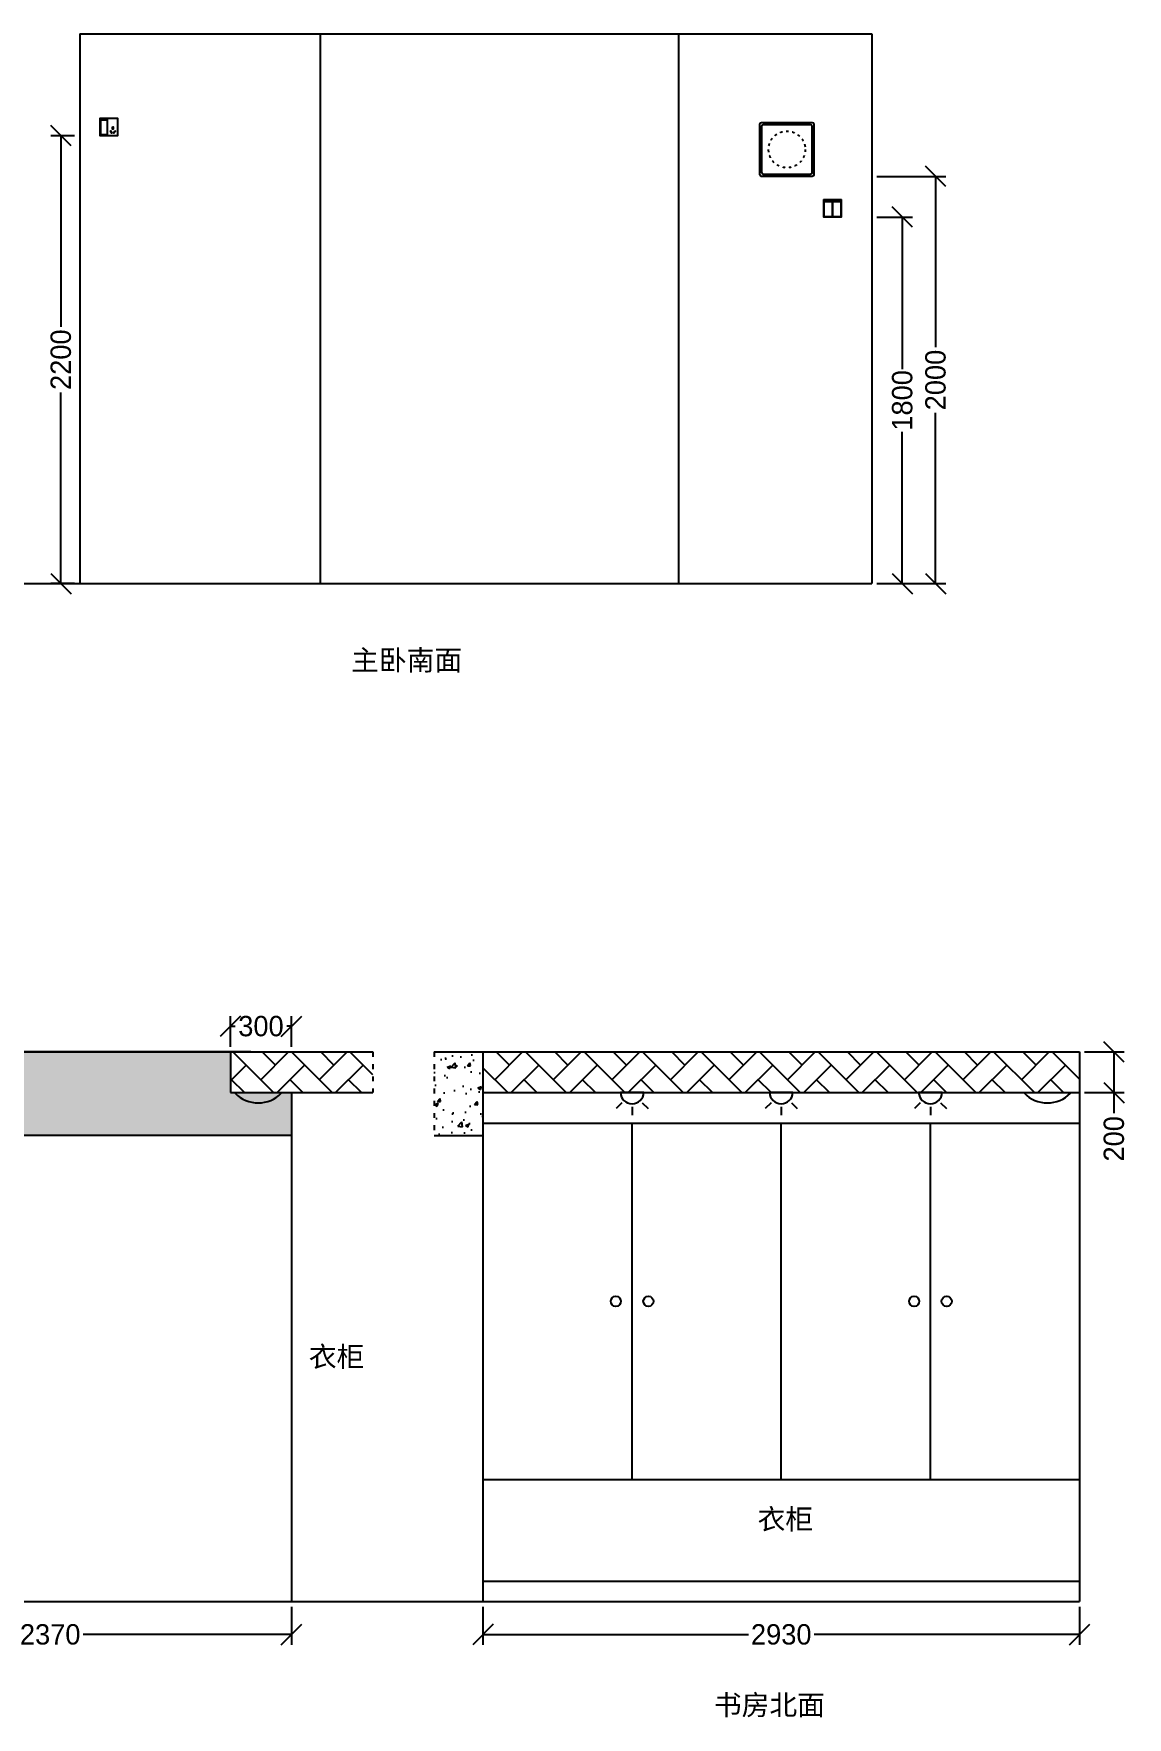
# Model space of a CAD drawing. Header units: millimetres. Extents: x -19825 to 39593, y -31971 to 32026.
# Drawn here: x 4345 to 9716, y -16925 to -8656 of the extents above; entities that cross this region are included whole.
import ezdxf

# ---------------------------------------------------------------- set-up
doc = ezdxf.new("R2010")
doc.units = ezdxf.units.MM
doc.linetypes.add('ACAD_ISO03W100', pattern=[30, 12, -18])
for name, color, linetype in [('blocks', 253, 'Continuous'), ('carbinet', 210, 'Continuous'), ('dim', 7, 'Continuous'), ('lighting', 6, 'Continuous'), ('strong current', 1, 'Continuous'), ('wall', 7, 'Continuous')]:
    doc.layers.add(name, color=color, linetype=linetype)
doc.styles.get("Standard").update_dxf_attribs({"font": 'Heiti SC.ttf'})
doc.dimstyles.new('副本 ISO-25', dxfattribs={"dimscale": 40, "dimtxt": 2.5, "dimasz": 2.5, "dimexe": 1.25, "dimexo": 0.625, "dimgap": 0.63, "dimtad": 0, "dimdec": 0, "dimtxsty": 'Standard', "dimblk": 'OBLIQUE', "dimblk1": 'OBLIQUE', "dimblk2": 'OBLIQUE', "dimcen": 2.5, "dimadec": 0, "dimazin": 0, "dimtfac": 1, "dimtdec": 0, "dimtmove": 0, "dimatfit": 3, "dimfxl": 1, "dimarcsym": 0})
pattern_1 = [(49.99999999999999, (0, 0), (182.184668996004, -15.93908553890309), [19.05, -209.55]), (355, (0, 0), (-35.24342142496934, 191.0568452390351), [15.24, -167.64058417]), (100.4514447, (15.182007, -1.3282535), (146.9412470903533, 175.1177519121951), [16.1900088, -178.0902446]), (46.18420000000001, (0, 50.8), (271.0790408921299, -42.04232793272719), [28.575, -314.325]), (96.63555760999999, (22.5899, 47.2965), (237.404134051503, 247.4261245977215), [24.28502314, -267.13560816]), (351.1841511700001, (0, 50.8), (237.404134064977, 247.4261245855326), [22.85996707, -251.45973192]), (21, (25.4, 38.1), (151.6143912691325, -102.2651981870876), [19.05, -209.55]), (326.0000000000001, (25.4, 38.1), (61.80202834764707, 184.1879661223193), [15.24, -167.64]), (71.45144499999999, (38.0345326, 29.5779001), (213.4164192787161, 81.92276888590526), [16.1900088, -178.0899376]), (37.50000000000001, (0, 0), (3.088603250591817, 84.55503887315311), [0, -165.608, 0, -170.18, 0, -168.275]), (7.499999999999999, (0, 0), (66.81966251030575, 100.1805748181195), [0, -97.02799999999999, 0, -161.798, 0, -64.135]), (327.5, (-56.642, 0), (135.5905951668714, -5.728743992673458), [0, -63.5, 0, -198.12, 0, -262.89]), (317.5, (-82.042, 0), (148.129181386018, 25.42649103333301), [0, -82.55, 0, -131.572, 0, -186.69])]
pattern_2 = [(45, (0, 0), (1.4210854715202e-14, 143.6840979371065), [304.8, -101.6]), (135, (71.842, 71.842), (1.4210854715202e-14, 143.6840979371065), [304.8, -101.6])]

# ---------------------------------------------------------------- blocks, each defined once
blk = doc.blocks.new('switch - 2 gang 2 way')
at = {"transparency": 33554687}
blk.add_lwpolyline([(-43, 85.40000000000146, -0.4142135623730951), (-42.40000000000146, 86), (42.40000000000146, 86, -0.4142135623730951), (43, 85.40000000000146), (43, 0.5999999999985448, -0.4142135623730951), (42.40000000000146, 0), (-42.40000000000146, 0, -0.4142135623730951), (-43, 0.5999999999985448)], format="xyb", close=True, dxfattribs=at)
for points in [[(-41.44608262645124, 84.47344527245605), (-1.295381203100987, 84.47344527245605), (-1.295381203100987, 1.612720733352944), (-41.44608262645124, 1.612720733352944)], [(1.098822732328699, 84.47344527245605), (41.24952415567896, 84.47344527245605), (41.24952415567896, 1.612720733352944), (1.098822732328699, 1.612720733352944)], [(-36.22972963878055, 78.9285067445644), (-6.511734190771676, 78.9285067445644), (-6.511734190771676, 75.77346310053417), (-36.22972963878055, 75.77346310053417)], [(6.315175719999388, 78.9285067445644), (36.03317116800827, 78.9285067445644), (36.03317116800827, 75.77346310053417), (6.315175719999388, 75.77346310053417)]]:
    blk.add_lwpolyline(points, close=True, dxfattribs=at)
blk = doc.blocks.new('socket-3 with switch')
at = {"layer": 'strong current'}
for points in [[(-43, 85.40000000000146, -0.4142135623730951), (-42.40000000000146, 86), (42.40000000000146, 86, -0.4142135623730951), (43, 85.40000000000146), (43, 0.5999999999985448, -0.4142135623730951), (42.40000000000146, 0), (-42.40000000000146, 0, -0.4142135623730951), (-43, 0.5999999999985448)], [(-40, 82.59999999999854, -0.4142135623730951), (-39.59999999999854, 83), (-8.400000000001455, 83, -0.4142135623730951), (-8, 82.59999999999854), (-8, 4.400000000001455, -0.4142135623730951), (-8.400000000001455, 4), (-39.59999999999854, 4, -0.4142135623730951), (-40, 4.400000000001455)], [(-36, 78.59999999999854, -0.4142135623730951), (-35.59999999999854, 79), (-12.40000000000146, 79, -0.4142135623730951), (-12, 78.59999999999854), (-12, 76.40000000000146, -0.4142135623730951), (-12.40000000000146, 76), (-35.59999999999854, 76, -0.4142135623730951), (-36, 76.40000000000146)]]:
    blk.add_lwpolyline(points, format="xyb", close=True, dxfattribs=at)
for points in [[(6.786895873545291, 22.11774245348715), (9.21310412645471, 23.88225754651285), (16.21310412645471, 13.88225754651285), (13.78689587354529, 12.11774245348715)], [(18, 44), (21, 44), (21, 32), (18, 32)], [(29.81106401634315, 23.9145661412731), (32.18893598365685, 22.0854338587269), (25.18893598365685, 12.0854338587269), (22.81106401634315, 13.9145661412731)]]:
    blk.add_lwpolyline(points, close=True, dxfattribs=at)
blk = doc.blocks.new('air fresher')
at = {"transparency": 33554687}
for points in [[(-132.5, 257, -0.4142135623730951), (-124.5, 265), (124.5, 265, -0.4142135623730951), (132.5, 257), (132.5, 8, -0.4142135623730951), (124.5, 0), (-124.5, 0, -0.4142135623730951), (-132.5, 8)], [(-114.4999999999998, 255), (114.5, 255, -0.4142135623730951), (122.5, 247), (122.5, 18, -0.4142135623730951), (114.5, 10), (-114.4999999999998, 10, -0.4142135623730951), (-122.4999999999998, 18), (-122.4999999999998, 247, -0.4142135623730951)]]:
    blk.add_lwpolyline(points, format="xyb", close=True, dxfattribs=at)
at = {"linetype": 'ACAD_ISO03W100', "transparency": 33554559}
blk.add_circle((0, 132.4999999999995), 90, dxfattribs=at)
blk = doc.blocks.new('_Oblique')
at = {"color": 0, "linetype": 'ByBlock', "lineweight": -2}
blk.add_line((-0.5, -0.5), (0.5, 0.5), dxfattribs=at)
blk = doc.blocks.new('*D405')
at = {"layer": 'dim', "color": 0, "lineweight": -2, "transparency": 16777216}
for p, q in [((4546.152256004752, -9156.905822136623), (4428.616138255806, -9156.905822136623)), ((4478.616138255806, -9156.905822136623), (4478.616138255806, -10095.3963990439)), ((4478.616138255805, -11356.90159800817), (4478.616138255805, -10418.4110211009)), ((4546.152256004752, -11356.90159800817), (4428.616138255805, -11356.90159800817))]:
    blk.add_line(p, q, dxfattribs=at)
at = {"layer": 'dim', "color": 0, "lineweight": -2, "transparency": 16777216, "xscale": 100, "yscale": 100, "zscale": 100}
for p, rotation in [((4478.616138255806, -9156.905822136623), 90), ((4478.616138255805, -11356.90159800817), 270)]:
    blk.add_blockref('_Oblique', p, dxfattribs=dict(at, rotation=rotation))
at = {"layer": 'dim', "color": 0, "transparency": 16777216, "insert": (4478.616138255807, -10256.90371007239), "char_height": 100, "attachment_point": 5, "rotation": 90}
blk.add_mtext('2200', dxfattribs=at)
blk = doc.blocks.new('*D406')
at = {"layer": 'dim', "color": 0, "lineweight": -2, "transparency": 16777216}
for p, q in [((8486.152256004752, -9556.859430125805), (8660.67095321248, -9556.859430125805)), ((8610.67095321248, -9556.859430125805), (8610.67095321248, -10302.80814727641)), ((8610.67095321248, -11356.90159800817), (8610.67095321248, -10610.95288085757)), ((8486.152256004752, -11356.90159800817), (8660.67095321248, -11356.90159800817))]:
    blk.add_line(p, q, dxfattribs=at)
at = {"layer": 'dim', "color": 0, "lineweight": -2, "transparency": 16777216, "xscale": 100, "yscale": 100, "zscale": 100}
for p, rotation in [((8610.67095321248, -9556.859430125805), 90), ((8610.67095321248, -11356.90159800817), 270)]:
    blk.add_blockref('_Oblique', p, dxfattribs=dict(at, rotation=rotation))
at = {"layer": 'dim', "color": 0, "transparency": 16777216, "insert": (8610.670953212482, -10456.88051406699), "char_height": 100, "attachment_point": 5, "rotation": 90}
blk.add_mtext('1800', dxfattribs=at)
blk = doc.blocks.new('*D407')
at = {"layer": 'dim', "color": 0, "lineweight": -2, "transparency": 16777216}
for p, q in [((8486.152256004752, -9356.90159800817), (8824.095900998975, -9356.90159800817)), ((8774.095900998975, -9356.90159800817), (8774.095900998975, -10195.39428697967)), ((8774.095900998975, -11356.90159800817), (8774.095900998975, -10518.40890903667)), ((8486.152256004752, -11356.90159800817), (8824.095900998975, -11356.90159800817))]:
    blk.add_line(p, q, dxfattribs=at)
at = {"layer": 'dim', "color": 0, "lineweight": -2, "transparency": 16777216, "xscale": 100, "yscale": 100, "zscale": 100}
for p, rotation in [((8774.095900998975, -9356.90159800817), 90), ((8774.095900998975, -11356.90159800817), 270)]:
    blk.add_blockref('_Oblique', p, dxfattribs=dict(at, rotation=rotation))
at = {"layer": 'dim', "color": 0, "transparency": 16777216, "insert": (8774.095900998977, -10356.90159800817), "char_height": 100, "attachment_point": 5, "rotation": 90}
blk.add_mtext('2000', dxfattribs=at)
blk = doc.blocks.new('*D428')
at = {"layer": 'dim', "color": 0, "lineweight": -2, "transparency": 16777216}
for p, q in [((3241.154559232935, -16381.90159800818), (3241.154559232935, -16568.2912631318)), ((5611.154559232936, -16381.90159800818), (5611.154559232936, -16568.2912631318)), ((3241.154559232935, -16518.2912631318), (4264.647248204435, -16518.2912631318)), ((5611.154559232936, -16518.2912631318), (4587.661870261435, -16518.2912631318))]:
    blk.add_line(p, q, dxfattribs=at)
at = {"layer": 'dim', "color": 0, "lineweight": -2, "transparency": 16777216, "xscale": 100, "yscale": 100, "zscale": 100, "rotation": 180}
blk.add_blockref('_Oblique', (3241.154559232935, -16518.2912631318), dxfattribs=at)
at = {"layer": 'dim', "color": 0, "lineweight": -2, "transparency": 16777216, "xscale": 100, "yscale": 100, "zscale": 100}
blk.add_blockref('_Oblique', (5611.154559232936, -16518.2912631318), dxfattribs=at)
at = {"layer": 'dim', "color": 0, "transparency": 16777216, "insert": (4426.154559232935, -16518.2912631318), "char_height": 100, "attachment_point": 5}
blk.add_mtext('2370', dxfattribs=at)
blk = doc.blocks.new('wall light 2')
at = {"color": 6, "ltscale": 8, "transparency": 33554687}
for p, q in [((-50, -50), (-78.28427124746213, -78.28427124746122)), ((0, -70), (0, -110)), ((50, -50), (78.28427124746213, -78.28427124746122))]:
    blk.add_line(p, q, dxfattribs=at)
at = {"color": 6, "transparency": 33554687}
blk.add_lwpolyline([(57.66218352597207, -7.061580848692893e-15), (-57.66218352597207, 7.061580848692893e-15)], dxfattribs=at)
blk.add_arc((3.947104616018341e-16, 3.223055511814891), 57.75219039842527, 183.1992461468761, 356.8007538531239, dxfattribs=at)
blk = doc.blocks.new('*D429')
at = {"layer": 'wall', "color": 0, "lineweight": -2, "transparency": 16777216}
for p, q in [((6551.154559232936, -16381.90159800817), (6551.154559232936, -16568.2912631318)), ((9481.154559232935, -16381.90159800817), (9481.154559232935, -16568.2912631318)), ((6551.154559232936, -16518.2912631318), (7854.647248204435, -16518.2912631318)), ((9481.154559232935, -16518.2912631318), (8177.661870261435, -16518.2912631318))]:
    blk.add_line(p, q, dxfattribs=at)
at = {"layer": 'wall', "color": 0, "lineweight": -2, "transparency": 16777216, "xscale": 100, "yscale": 100, "zscale": 100, "rotation": 180}
blk.add_blockref('_Oblique', (6551.154559232936, -16518.2912631318), dxfattribs=at)
at = {"layer": 'wall', "color": 0, "lineweight": -2, "transparency": 16777216, "xscale": 100, "yscale": 100, "zscale": 100}
blk.add_blockref('_Oblique', (9481.154559232935, -16518.2912631318), dxfattribs=at)
at = {"layer": 'wall', "color": 0, "transparency": 16777216, "insert": (8016.154559232935, -16518.2912631318), "char_height": 100, "attachment_point": 5}
blk.add_mtext('2930', dxfattribs=at)
blk = doc.blocks.new('*D430')
at = {"layer": 'wall', "color": 0, "lineweight": -2, "transparency": 16777216}
for p, q in [((5311.154559232934, -13631.90159800817), (5311.154559232934, -13480.70054216615)), ((5311.154559232934, -13530.70054216615), (5334.343654648053, -13530.70054216615)), ((5611.154559232935, -13530.70054216615), (5587.965463817817, -13530.70054216615)), ((5611.154559232935, -13631.90159800817), (5611.154559232935, -13480.70054216615))]:
    blk.add_line(p, q, dxfattribs=at)
at = {"layer": 'wall', "color": 0, "lineweight": -2, "transparency": 16777216, "xscale": 100, "yscale": 100, "zscale": 100, "rotation": 180}
blk.add_blockref('_Oblique', (5311.154559232934, -13530.70054216615), dxfattribs=at)
at = {"layer": 'wall', "color": 0, "lineweight": -2, "transparency": 16777216, "xscale": 100, "yscale": 100, "zscale": 100}
blk.add_blockref('_Oblique', (5611.154559232935, -13530.70054216615), dxfattribs=at)
at = {"layer": 'wall', "color": 0, "transparency": 16777216, "insert": (5461.154559232935, -13530.70054216615), "char_height": 100, "attachment_point": 5}
blk.add_mtext('300', dxfattribs=at)
blk = doc.blocks.new('*D431')
at = {"layer": 'wall', "color": 0, "lineweight": -2, "transparency": 16777216}
for p, q in [((9506.154559232935, -13656.90159800817), (9700.117350406046, -13656.90159800817)), ((9650.117350406046, -13656.90159800817), (9650.117350406046, -13856.90159800817)), ((9506.154559232935, -13856.90159800817), (9700.117350406046, -13856.90159800817)), ((9650.117350406046, -13856.90159800817), (9650.117350406046, -13956.90159800817))]:
    blk.add_line(p, q, dxfattribs=at)
at = {"layer": 'wall', "color": 0, "lineweight": -2, "transparency": 16777216, "xscale": 100, "yscale": 100, "zscale": 100}
for p, rotation in [((9650.117350406046, -13656.90159800817), 90), ((9650.117350406046, -13856.90159800817), 270)]:
    blk.add_blockref('_Oblique', p, dxfattribs=dict(at, rotation=rotation))
at = {"layer": 'wall', "color": 0, "transparency": 16777216, "insert": (9650.11735040605, -14083.71250259305), "char_height": 100, "attachment_point": 5, "rotation": 90}
blk.add_mtext('200', dxfattribs=at)

msp = doc.modelspace()

# ---------------------------------------------------------------- hatches: boundary and pattern name
at = {"layer": 'wall', "transparency": 33554559}
h = msp.add_hatch(dxfattribs=at)
h.set_pattern_fill('AR-CONC', color=256)
h.set_pattern_definition(pattern_1)
h.paths.add_polyline_path([(5611.154559232935, -14066.90159800817), (5611.154559232935, -13856.90159800817), (5311.154559232935, -13856.90159800817), (5311.154559232935, -13656.90159800817), (1161.154559232935, -13656.90159800817), (1161.154559232935, -14066.90159800817)])
h = msp.add_hatch(dxfattribs=at)
h.set_pattern_fill('AR-HBONE', color=256)
h.set_pattern_definition(pattern_2)
h.paths.add_polyline_path([(5311.154559232935, -13656.90159800817), (5311.154559232935, -13856.90159800817), (6011.154559232935, -13856.90159800817), (6011.154559232935, -13656.90159800817)])
h = msp.add_hatch(dxfattribs=at)
h.set_pattern_fill('AR-CONC', color=256)
h.set_pattern_definition(pattern_1)
h.paths.add_polyline_path([(6311.154559232932, -14066.90159800817), (6551.154559232935, -14066.90159800817), (6551.154559232935, -13656.90159800817), (6311.154559232935, -13656.90159800817)])
h = msp.add_hatch(dxfattribs=at)
h.set_pattern_fill('AR-HBONE', color=256)
h.set_pattern_definition(pattern_2)
h.paths.add_polyline_path([(9481.154559232935, -13856.90159800817), (9481.154559232935, -13656.90159800817), (6551.154559232935, -13656.90159800817), (6551.154559232935, -13856.90159800817)])

# ---------------------------------------------------------------- linework, layer by layer
at = {"layer": 'carbinet', "transparency": 33554687}
for p, q in [((6551.154559232935, -14006.90159800817), (9481.154559232935, -14006.90159800817)), ((7283.654559232935, -15756.90159800817), (7283.654559232935, -14006.90159800817)), ((8016.154559232935, -15756.90159800817), (8016.154559232935, -14006.90159800817)), ((8748.654559232935, -15756.90159800817), (8748.654559232935, -14006.90159800817)), ((6551.154559232935, -15756.90159800817), (9481.154559232935, -15756.90159800817)), ((6551.154559232935, -16256.90159800817), (9481.154559232935, -16256.90159800817))]:
    msp.add_line(p, q, dxfattribs=at)
for centre in [(7203.654559232935, -14881.90159800817), (7363.654559232935, -14881.90159800817), (8668.654559232935, -14881.90159800817), (8828.654559232935, -14881.90159800817)]:
    msp.add_circle(centre, 25, dxfattribs=at)
at = {"layer": 'dim', "transparency": 33554687}
msp.add_line((-9018.845440767065, -11356.90159800817), (8461.152256004752, -11356.90159800817), dxfattribs=at)
for centre, start, end in [((5447.777629903377, -13749.15294785503, 40), 224.4632420273547, 315.5367579726453), ((9323.00978242551, -13749.3807624517), 224.4632420273593, 315.5367579726407)]:
    msp.add_arc(centre, 158.2393079285962, start, end, dxfattribs=at)
at = {"layer": 'wall', "transparency": 33554687}
for p, q in [((4571.152256004752, -8655.726042137485), (4571.152256004752, -11355.72604213748)), ((4571.152256004752, -8655.726042137485), (8461.152256004752, -8655.726042137485)), ((5751.152256004752, -8655.726042137485), (5751.152256004752, -11355.72604213748)), ((7511.152256004752, -8655.726042137485), (7511.152256004752, -11355.72604213748)), ((8461.152256004752, -8655.726042137485), (8461.152256004752, -11355.72604213748)), ((1161.154559232935, -13656.90159800817), (6011.154559232935, -13656.90159800817)), ((5411.154559232935, -13656.90159800817), (1161.154559232934, -13656.90159800817)), ((5311.154559232935, -13656.90159800817), (5311.154559232935, -13856.90159800817)), ((6311.154559232935, -13656.90159800817), (9481.154559232935, -13656.90159800817)), ((6551.154559232935, -13656.90159800817), (6551.154559232935, -16356.90159800817)), ((9481.154559232935, -13656.90159800817), (9481.154559232935, -16356.90159800817)), ((5311.154559232935, -13856.90159800817), (6011.154559232935, -13856.90159800817)), ((5611.154559232935, -13856.90159800817), (5611.154559232935, -16356.90159800817)), ((6551.154559232935, -13856.90159800817), (9481.154559232935, -13856.90159800817)), ((5611.154559232935, -14066.90159800817), (1161.154559232934, -14066.90159800817)), ((6311.154559232935, -14066.90159800817), (6551.154559232935, -14066.90159800817)), ((-8718.845440767065, -16356.90159800817), (9481.154559232935, -16356.90159800817))]:
    msp.add_line(p, q, dxfattribs=at)
at = {"layer": 'wall', "linetype": 'ACAD_ISO03W100', "ltscale": 2, "transparency": 33554687}
for p, q in [((6011.154559232935, -13656.90159800817), (6011.154559232935, -13856.90159800817)), ((6311.154559232935, -13656.90159800817), (6311.154559232932, -14066.90159800817))]:
    msp.add_line(p, q, dxfattribs=at)

# ---------------------------------------------------------------- block references
at = {"transparency": 33554687}
msp.add_blockref('socket-3 with switch', (4714.152256004752, -9156.90159800817), dxfattribs=at)
at = {"layer": 'blocks', "transparency": 33554687}
msp.add_blockref('air fresher', (8044.074615919556, -9356.90159800817), dxfattribs=at)
at = {"layer": 'lighting', "transparency": 33554687}
for p in [(7283.654559232935, -13856.90159800817), (8016.154559232935, -13856.90159800817), (8748.654559232935, -13856.90159800817)]:
    msp.add_blockref('wall light 2', p, dxfattribs=at)
at = {"layer": 'strong current', "transparency": 33554687}
msp.add_blockref('switch - 2 gang 2 way', (8268.152261931853, -9556.859430125805), dxfattribs=at)

# ---------------------------------------------------------------- texts
at = {"layer": 'carbinet', "transparency": 33554687, "insert": (7900.116013260825, -15901.84984941049), "char_height": 100, "attachment_point": 1}
msp.add_mtext_dynamic_manual_height_columns('衣柜', width=442.6636968702078, gutter_width=500, heights=[0], dxfattribs=at)
at = {"layer": 'wall', "transparency": 33554687, "char_height": 100, "attachment_point": 1}
for s, width, insert in [('主卧南面', 1210.532002332155, (5903.979791279184, -11682.58791544316)), ('衣柜', 484.016594155808, (5696.403064603951, -15103.64541035867)), ('书房北面', 1100.85053858842, (7685.296476079126, -16814.16643409025))]:
    msp.add_mtext_dynamic_manual_height_columns(s, width=width, gutter_width=500, heights=[0], dxfattribs=dict(at, insert=insert))

# ---------------------------------------------------------------- dimensions: what is measured, and where the dimension line sits
at = {"layer": 'dim', "transparency": 33554687}
for base, p1, p2, picture, middle in [((4478.616138255806, -9156.905822136623), (4571.152256004752, -11356.90159800817, 19.99999999999727), (4571.152256004752, -9156.905822136623), '*D405', (4478.616138255807, -10256.90371007239)), ((8774.095900998975, -9356.90159800817), (8461.152256004752, -11356.90159800817), (8461.152256004752, -9356.90159800817), '*D407', (8774.095900998977, -10356.90159800817))]:
    dim = msp.add_linear_dim(base=base, p1=p1, p2=p2, angle=90, dimstyle='副本 ISO-25', dxfattribs=at)
    dim.commit()
    dim.dimension.update_dxf_attribs({"geometry": picture, "text_midpoint": middle})
dim = msp.add_linear_dim(base=(8610.67095321248, -9556.859430125805), p1=(8461.152256004752, -11356.90159800817), p2=(8461.152256004752, -9556.859430125805), angle=90, dimstyle='副本 ISO-25', dxfattribs=at)
dim.commit()
dim.dimension.update_dxf_attribs({"geometry": '*D406', "text_midpoint": (8610.670953212482, -10456.88051406699), "dimtype": 160})
dim = msp.add_linear_dim(base=(5611.154559232936, -16518.2912631318), p1=(3241.154559232935, -16356.90159800818), p2=(5611.154559232936, -16356.90159800818), dimstyle='副本 ISO-25', dxfattribs=at)
dim.commit()
dim.dimension.update_dxf_attribs({"geometry": '*D428', "text_midpoint": (4426.154559232935, -16518.2912631318)})
at = {"layer": 'wall', "transparency": 33554687}
dim = msp.add_linear_dim(base=(5611.154559232935, -13530.70054216615), p1=(5311.154559232934, -13656.90159800817), p2=(5611.154559232935, -13656.90159800817), dimstyle='副本 ISO-25', dxfattribs=at)
dim.commit()
dim.dimension.update_dxf_attribs({"geometry": '*D430', "text_midpoint": (5461.154559232935, -13530.70054216615), "dimtype": 160})
dim = msp.add_linear_dim(base=(9650.117350406046, -13856.90159800817), p1=(9481.154559232935, -13656.90159800817), p2=(9481.154559232935, -13856.90159800817), angle=90, dimstyle='副本 ISO-25', dxfattribs=at)
dim.commit()
dim.dimension.update_dxf_attribs({"geometry": '*D431', "text_midpoint": (9650.11735040605, -14083.71250259305)})
dim = msp.add_linear_dim(base=(9481.154559232935, -16518.2912631318), p1=(6551.154559232936, -16356.90159800817), p2=(9481.154559232935, -16356.90159800817), dimstyle='副本 ISO-25', dxfattribs=at)
dim.commit()
dim.dimension.update_dxf_attribs({"geometry": '*D429', "text_midpoint": (8016.154559232935, -16518.2912631318)})

doc.saveas('drawing.dxf')
